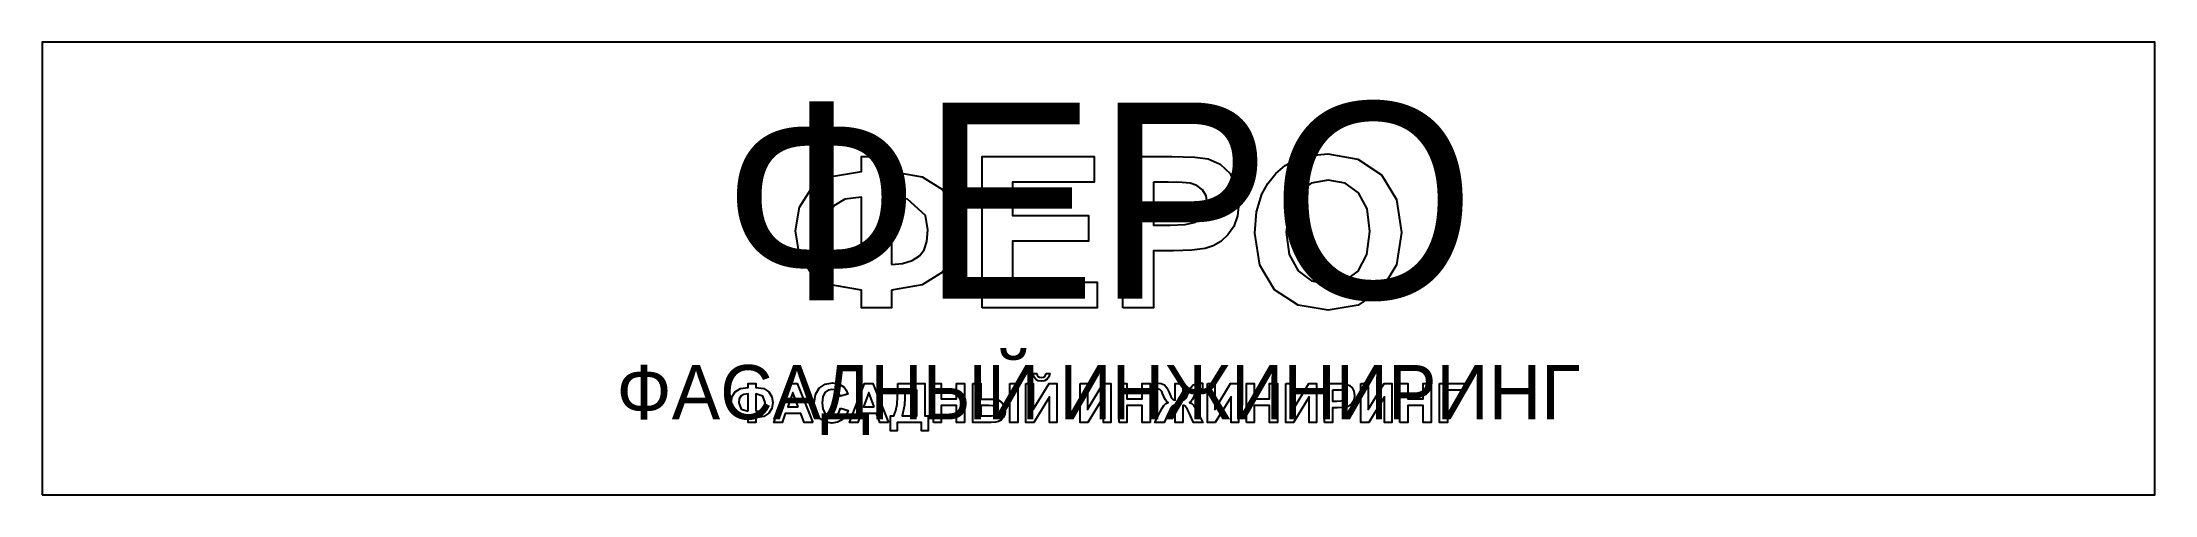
# Model space of a CAD drawing. Header units: metres. Extents: x 0 to 70, y 0 to 15.
import ezdxf
from ezdxf.enums import TextEntityAlignment as Align

# ---------------------------------------------------------------- set-up
doc = ezdxf.new("R2010")
doc.units = ezdxf.units.M
for name, color, linetype in [('FERO_OUTLINE', 7, 'Continuous'), ('FERO_TEXT', 7, 'Continuous'), ('GOST_FRAME', 8, 'Continuous')]:
    doc.layers.add(name, color=color, linetype=linetype)

msp = doc.modelspace()

# ---------------------------------------------------------------- linework, layer by layer
at = {"layer": 'FERO_OUTLINE'}
for points in [[(28.14, 6.784), (28.14, 6.2), (27.149, 6.2), (27.149, 6.784), (26.126, 6.955), (25.455, 7.377), (25.085, 7.995), (24.962, 8.75), (25.091, 9.532), (25.478, 10.142), (26.154, 10.547), (27.149, 10.712), (27.149, 11.207), (28.14, 11.207), (28.14, 10.712), (29.159, 10.542), (29.83, 10.123), (30.203, 9.508), (30.328, 8.746), (30.204, 7.99), (29.832, 7.374), (29.161, 6.954), (28.14, 6.784)], [(31.142, 6.2), (31.142, 11.21), (34.857, 11.21), (34.857, 10.363), (32.154, 10.363), (32.154, 9.253), (34.669, 9.253), (34.669, 8.408), (32.154, 8.408), (32.154, 7.044), (34.952, 7.044), (34.952, 6.2), (31.142, 6.2)], [(35.811, 6.2), (35.811, 11.21), (37.434, 11.21), (38.196, 11.192), (38.637, 11.136), (39.033, 10.956), (39.358, 10.645), (39.576, 10.212), (39.649, 9.669), (39.607, 9.244), (39.481, 8.893), (39.291, 8.613), (39.056, 8.4), (38.796, 8.251), (38.531, 8.162), (38.088, 8.108), (37.482, 8.09), (36.822, 8.09), (36.822, 6.2), (35.811, 6.2)], [(40.178, 8.675), (40.235, 9.379), (40.407, 9.96), (40.609, 10.323), (40.873, 10.647), (41.183, 10.912), (41.521, 11.098), (42.025, 11.246), (42.602, 11.296), (43.598, 11.124), (44.373, 10.609), (44.872, 9.788), (45.038, 8.698), (44.874, 7.617), (44.379, 6.799), (43.608, 6.286), (42.615, 6.115), (41.611, 6.285), (40.837, 6.796), (40.343, 7.607), (40.178, 8.675)], [(27.149, 7.628), (27.149, 9.867), (26.599, 9.796), (26.226, 9.582), (26.013, 9.223), (25.943, 8.719), (26.018, 8.242), (26.621, 7.697), (27.149, 7.628)], [(28.14, 7.628), (28.509, 7.662), (28.822, 7.762), (29.066, 7.918), (29.227, 8.121), (29.317, 8.399), (29.348, 8.78), (29.272, 9.256), (28.668, 9.799), (28.14, 9.867), (28.14, 7.628)], [(36.822, 10.363), (36.822, 8.941), (37.376, 8.941), (37.875, 8.961), (38.175, 9.02), (38.356, 9.121), (38.492, 9.266), (38.578, 9.447), (38.606, 9.655), (38.566, 9.905), (38.446, 10.106), (38.263, 10.251), (38.039, 10.329), (37.767, 10.354), (37.311, 10.363), (36.822, 10.363)], [(41.22, 8.709), (41.318, 7.961), (41.613, 7.418), (42.059, 7.089), (42.611, 6.98), (43.162, 7.089), (43.605, 7.415), (43.896, 7.96), (43.993, 8.722), (43.898, 9.474), (43.614, 10.007), (43.175, 10.326), (42.611, 10.432), (42.046, 10.324), (41.603, 10.002), (41.316, 9.464), (41.22, 8.709)], [(23.643, 2.55), (23.643, 2.4), (23.389, 2.4), (23.389, 2.55), (23.125, 2.594), (22.953, 2.703), (22.858, 2.861), (22.826, 3.056), (22.859, 3.257), (22.959, 3.414), (23.133, 3.518), (23.389, 3.56), (23.389, 3.688), (23.643, 3.688), (23.643, 3.56), (23.905, 3.517), (24.078, 3.409), (24.174, 3.251), (24.206, 3.055), (24.174, 2.86), (24.079, 2.702), (23.906, 2.594), (23.643, 2.55)], [(25.532, 2.4), (25.249, 2.4), (25.137, 2.693), (24.621, 2.693), (24.515, 2.4), (24.239, 2.4), (24.741, 3.688), (25.016, 3.688), (25.532, 2.4)], [(26.45, 2.874), (26.702, 2.794), (26.625, 2.61), (26.509, 2.48), (26.356, 2.404), (26.167, 2.378), (25.933, 2.422), (25.744, 2.553), (25.621, 2.761), (25.579, 3.033), (25.621, 3.319), (25.745, 3.532), (25.938, 3.666), (26.182, 3.71), (26.397, 3.675), (26.567, 3.571), (26.643, 3.47), (26.698, 3.333), (26.441, 3.272), (26.405, 3.361), (26.345, 3.43), (26.265, 3.474), (26.169, 3.488), (26.039, 3.462), (25.937, 3.385), (25.87, 3.251), (25.847, 3.052), (25.869, 2.843), (25.935, 2.704), (26.036, 2.626), (26.164, 2.601), (26.26, 2.617), (26.342, 2.666), (26.406, 2.751), (26.45, 2.874)], [(28.042, 2.4), (27.759, 2.4), (27.647, 2.693), (27.131, 2.693), (27.025, 2.4), (26.749, 2.4), (27.251, 3.688), (27.526, 3.688), (28.042, 2.4)], [(28.351, 3.688), (29.241, 3.688), (29.241, 2.616), (29.355, 2.616), (29.355, 2.119), (29.139, 2.119), (29.139, 2.4), (28.327, 2.4), (28.327, 2.119), (28.111, 2.119), (28.111, 2.616), (28.22, 2.616), (28.286, 2.795), (28.325, 3), (28.345, 3.247), (28.351, 3.552), (28.351, 3.688)], [(29.531, 2.4), (29.531, 3.688), (29.791, 3.688), (29.791, 3.181), (30.3, 3.181), (30.3, 3.688), (30.561, 3.688), (30.561, 2.4), (30.3, 2.4), (30.3, 2.963), (29.791, 2.963), (29.791, 2.4), (29.531, 2.4)], [(30.837, 3.688), (31.097, 3.688), (31.097, 3.173), (31.445, 3.173), (31.572, 3.164), (31.681, 3.136), (31.772, 3.084), (31.846, 3.002), (31.895, 2.899), (31.912, 2.781), (31.895, 2.66), (31.843, 2.556), (31.771, 2.477), (31.69, 2.431), (31.587, 2.408), (31.445, 2.4), (30.837, 2.4), (30.837, 3.688)], [(32.062, 3.688), (32.322, 3.688), (32.322, 2.4), (32.062, 2.4), (32.062, 3.688)], [(32.595, 3.688), (32.839, 3.688), (32.839, 2.831), (33.361, 3.688), (33.62, 3.688), (33.62, 2.4), (33.377, 2.4), (33.377, 3.241), (32.855, 2.4), (32.595, 2.4), (32.595, 3.688)], [(33.263, 4.016), (33.383, 4.016), (33.357, 3.91), (33.299, 3.829), (33.215, 3.778), (33.109, 3.761), (33.003, 3.778), (32.919, 3.829), (32.861, 3.91), (32.835, 4.016), (32.955, 4.016), (32.969, 3.962), (32.999, 3.922), (33.045, 3.898), (33.109, 3.89), (33.173, 3.898), (33.219, 3.922), (33.249, 3.962), (33.263, 4.016)], [(34.389, 3.688), (34.633, 3.688), (34.633, 2.831), (35.155, 3.688), (35.414, 3.688), (35.414, 2.4), (35.17, 2.4), (35.17, 3.241), (34.649, 2.4), (34.389, 2.4), (34.389, 3.688)], [(35.68, 2.4), (35.68, 3.688), (35.941, 3.688), (35.941, 3.181), (36.45, 3.181), (36.45, 3.688), (36.71, 3.688), (36.71, 2.4), (36.45, 2.4), (36.45, 2.963), (35.941, 2.963), (35.941, 2.4), (35.68, 2.4)], [(37.789, 3.688), (37.789, 3.14), (37.846, 3.155), (37.887, 3.188), (37.927, 3.259), (37.98, 3.385), (38.058, 3.55), (38.138, 3.642), (38.244, 3.683), (38.404, 3.696), (38.418, 3.697), (38.442, 3.697), (38.442, 3.505), (38.404, 3.506), (38.336, 3.501), (38.288, 3.486), (38.255, 3.461), (38.228, 3.426), (38.2, 3.364), (38.161, 3.26), (38.136, 3.198), (38.109, 3.148), (38.071, 3.104), (38.011, 3.063), (38.091, 3.026), (38.155, 2.964), (38.214, 2.874), (38.279, 2.753), (38.455, 2.4), (38.149, 2.4), (37.994, 2.733), (37.989, 2.743), (37.98, 2.76), (37.968, 2.782), (37.948, 2.821), (37.903, 2.897), (37.867, 2.939), (37.832, 2.958), (37.789, 2.964), (37.789, 2.4), (37.535, 2.4), (37.535, 2.964), (37.493, 2.958), (37.457, 2.939), (37.421, 2.898), (37.377, 2.821), (37.355, 2.779), (37.344, 2.76), (37.336, 2.747), (37.329, 2.733), (37.174, 2.4), (36.869, 2.4), (37.044, 2.753), (37.108, 2.871), (37.167, 2.961), (37.232, 3.025), (37.313, 3.063), (37.254, 3.104), (37.215, 3.148), (37.188, 3.198), (37.163, 3.26), (37.125, 3.362), (37.097, 3.424), (37.071, 3.46), (37.037, 3.485), (36.988, 3.501), (36.915, 3.506), (36.902, 3.505), (36.882, 3.505), (36.882, 3.697), (36.906, 3.697), (36.92, 3.696), (37.081, 3.683), (37.188, 3.641), (37.267, 3.549), (37.344, 3.385), (37.397, 3.259), (37.437, 3.188), (37.478, 3.155), (37.535, 3.14), (37.535, 3.688), (37.789, 3.688)], [(38.61, 3.688), (38.853, 3.688), (38.853, 2.831), (39.375, 3.688), (39.635, 3.688), (39.635, 2.4), (39.391, 2.4), (39.391, 3.241), (38.87, 2.4), (38.61, 2.4), (38.61, 3.688)], [(39.901, 2.4), (39.901, 3.688), (40.161, 3.688), (40.161, 3.181), (40.671, 3.181), (40.671, 3.688), (40.931, 3.688), (40.931, 2.4), (40.671, 2.4), (40.671, 2.963), (40.161, 2.963), (40.161, 2.4), (39.901, 2.4)], [(41.203, 3.688), (41.447, 3.688), (41.447, 2.831), (41.969, 3.688), (42.228, 3.688), (42.228, 2.4), (41.985, 2.4), (41.985, 3.241), (41.463, 2.4), (41.203, 2.4), (41.203, 3.688)], [(42.494, 2.4), (42.494, 3.688), (42.911, 3.688), (43.107, 3.684), (43.22, 3.669), (43.322, 3.623), (43.406, 3.543), (43.462, 3.432), (43.481, 3.292), (43.47, 3.183), (43.438, 3.092), (43.389, 3.02), (43.328, 2.966), (43.261, 2.927), (43.193, 2.905), (43.079, 2.891), (42.923, 2.886), (42.754, 2.886), (42.754, 2.4), (42.494, 2.4)], [(43.698, 3.688), (43.941, 3.688), (43.941, 2.831), (44.463, 3.688), (44.723, 3.688), (44.723, 2.4), (44.479, 2.4), (44.479, 3.241), (43.958, 2.4), (43.698, 2.4), (43.698, 3.688)], [(44.989, 2.4), (44.989, 3.688), (45.249, 3.688), (45.249, 3.181), (45.759, 3.181), (45.759, 3.688), (46.019, 3.688), (46.019, 2.4), (45.759, 2.4), (45.759, 2.963), (45.249, 2.963), (45.249, 2.4), (44.989, 2.4)], [(46.301, 3.688), (47.174, 3.688), (47.174, 3.472), (46.561, 3.472), (46.561, 2.4), (46.301, 2.4), (46.301, 3.688)], [(23.389, 2.767), (23.389, 3.343), (23.247, 3.325), (23.151, 3.27), (23.097, 3.177), (23.078, 3.048), (23.156, 2.837), (23.389, 2.767)], [(23.643, 2.767), (23.738, 2.776), (23.819, 2.802), (23.882, 2.842), (23.923, 2.894), (23.946, 2.965), (23.954, 3.063), (23.876, 3.273), (23.643, 3.343), (23.643, 2.767)], [(25.053, 2.91), (24.876, 3.388), (24.702, 2.91), (25.053, 2.91)], [(27.563, 2.91), (27.386, 3.388), (27.211, 2.91), (27.563, 2.91)], [(28.599, 3.472), (28.573, 2.965), (28.493, 2.616), (28.982, 2.616), (28.982, 3.472), (28.599, 3.472)], [(31.097, 2.616), (31.351, 2.616), (31.454, 2.619), (31.52, 2.628), (31.565, 2.647), (31.605, 2.682), (31.633, 2.729), (31.643, 2.785), (31.627, 2.86), (31.582, 2.914), (31.496, 2.946), (31.361, 2.957), (31.097, 2.957), (31.097, 2.616)], [(42.754, 3.47), (42.754, 3.105), (42.896, 3.105), (43.025, 3.11), (43.102, 3.125), (43.148, 3.151), (43.183, 3.188), (43.205, 3.235), (43.213, 3.288), (43.202, 3.353), (43.171, 3.404), (43.124, 3.442), (43.067, 3.462), (42.997, 3.468), (42.88, 3.47), (42.754, 3.47)]]:
    msp.add_lwpolyline(points, close=True, dxfattribs=at)
at = {"layer": 'GOST_FRAME'}
msp.add_lwpolyline([(0, 0), (70, 0), (70, 15), (0, 15), (0, 0)], dxfattribs=at)

# ---------------------------------------------------------------- texts
at = {"layer": 'FERO_TEXT'}
for s, height, p in [('ФЕРО', 6.5, (35, 6.5)), ('ФАСАДНЫЙ ИНЖИНИРИНГ', 1.8, (35, 2.5))]:
    msp.add_text(s, height=height, dxfattribs=at).set_placement(p, align=Align.CENTER)

doc.saveas('drawing.dxf')
